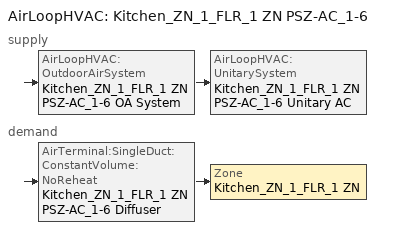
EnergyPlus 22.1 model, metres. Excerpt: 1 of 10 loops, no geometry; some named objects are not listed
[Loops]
AirLoopHVAC 'Kitchen_ZN_1_FLR_1 ZN PSZ-AC_1-6'
 supply: AirLoopHVAC:OutdoorAirSystem 'Kitchen_ZN_1_FLR_1 ZN PSZ-AC_1-6 OA System' > AirLoopHVAC:UnitarySystem 'Kitchen_ZN_1_FLR_1 ZN PSZ-AC_1-6 Unitary AC'
 demand: AirTerminal:SingleDuct:ConstantVolume:NoReheat 'Kitchen_ZN_1_FLR_1 ZN PSZ-AC_1-6 Diffuser' > Zone 'Kitchen_ZN_1_FLR_1 ZN'
[ZoneControl:Thermostat]
Kitchen_ZN_1_FLR_1 ZN Thermostat: Zone or ZoneList=Kitchen_ZN_1_FLR_1 ZN; Control Type Schedule=Kitchen_ZN_1_FLR_1 ZN Thermostat Schedule; Control 1=PrimarySchool Kitchen Thermostat 1; Temperature Difference Between Cutout And Setpoint {deltaC}=0
[ThermostatSetpoint:DualSetpoint]
PrimarySchool Kitchen Thermostat 1: Heating Setpoint Temperature Schedule=SchoolPrimary HTGSETP_SCH_NO_OPTIMUM; Cooling Setpoint Temperature Schedule=SchoolPrimary CLGSETP_SCH_NO_OPTIMUM
[Fan:ZoneExhaust]
Kitchen_ZN_1_FLR_1 ZN Exhaust Fan: Availability Schedule=SchoolPrimary Kitchen_Exhaust_SCH; Fan Total Efficiency=0.385; Pressure Rise {Pa}=124.544; Maximum Flow Rate {m3/s}=2.12376; Flow Fraction Schedule=SchoolSecondary Kitchen_Exhaust_SCH_DCV; System Availability Manager Coupling Mode=Decoupled; Balanced Exhaust Fraction Schedule=SchoolSecondary Kitchen Exhaust Fan Balanced Exhaust Fraction Schedule
[Zone equipment]
Kitchen_ZN_1_FLR_1 ZN: Kitchen_ZN_1_FLR_1 ZN PSZ-AC_1-6 Diffuser, Kitchen_ZN_1_FLR_1 ZN Exhaust Fan
[Sizing:Zone]
Kitchen_ZN_1_FLR_1 ZN: Zone Cooling Design Supply Air Temperature Input Method=SupplyAirTemperature; Zone Cooling Design Supply Air Temperature {C}=12.7778; Zone Cooling Design Supply Air Temperature Difference {deltaC}=11.11; Zone Heating Design Supply Air Temperature Input Method=SupplyAirTemperature; Zone Heating Design Supply Air Temperature {C}=50; Zone Heating Design Supply Air Temperature Difference {deltaC}=11.11; Zone Cooling Design Supply Air Humidity Ratio {kgWater/kgDryAir}=0.0085; Zone Heating Design Supply Air Humidity Ratio {kgWater/kgDryAir}=0.008; Design Specification Outdoor Air Object=PrimarySchool Kitchen Ventilation; Cooling Design Air Flow Method=DesignDay; Cooling Design Air Flow Rate {m3/s}=0; Cooling Minimum Air Flow per Zone Floor Area {m3/s-m2}=0.000762; Cooling Minimum Air Flow {m3/s}=0; Cooling Minimum Air Flow Fraction=0; Heating Design Air Flow Method=DesignDay; Heating Design Air Flow Rate {m3/s}=0; Heating Maximum Air Flow per Zone Floor Area {m3/s-m2}=0.002032; Heating Maximum Air Flow {m3/s}=0.141576; Heating Maximum Air Flow Fraction=0.3; Account for Dedicated Outdoor Air System=No
[Controller:MechanicalVentilation]
Controller Mechanical Ventilation 1: Availability Schedule=SchoolPrimary MinOA_MotorizedDamper_Sched; Demand Controlled Ventilation=No; System Outdoor Air Method=ZoneSum; Zone or ZoneList Name 1=Kitchen_ZN_1_FLR_1 ZN; Design Specification Outdoor Air Object Name 1=PrimarySchool Kitchen Ventilation
[DesignSpecification:OutdoorAir]
PrimarySchool Kitchen Ventilation: Outdoor Air Method=Sum; Outdoor Air Flow per Person {m3/s-person}=0.00353961; Outdoor Air Flow per Zone Floor Area {m3/s-m2}=0.0009144; Outdoor Air Flow per Zone {m3/s}=0; Outdoor Air Flow Air Changes per Hour {1/hr}=0
[AirTerminal:SingleDuct:ConstantVolume:NoReheat]
Kitchen_ZN_1_FLR_1 ZN PSZ-AC_1-6 Diffuser: Availability Schedule=Always On Discrete; Maximum Air Flow Rate {m3/s}=AutoSize
[AirLoopHVAC]
Kitchen_ZN_1_FLR_1 ZN PSZ-AC_1-6: Design Supply Air Flow Rate {m3/s}=AutoSize; Design Return Air Flow Fraction of Supply Air Flow=1
[Sizing:System]
Kitchen_ZN_1_FLR_1 ZN PSZ-AC_1-6: Type of Load to Size On=Sensible; Design Outdoor Air Flow Rate {m3/s}=Autosize; Central Heating Maximum System Air Flow Ratio=1; Preheat Design Temperature {C}=7.22222; Preheat Design Humidity Ratio {kgWater/kgDryAir}=0.008; Precool Design Temperature {C}=12.7778; Precool Design Humidity Ratio {kgWater/kgDryAir}=0.008; Central Cooling Design Supply Air Temperature {C}=12.7778; Central Heating Design Supply Air Temperature {C}=50; Type of Zone Sum to Use=Coincident; 100% Outdoor Air in Cooling=No; 100% Outdoor Air in Heating=No; Central Cooling Design Supply Air Humidity Ratio {kgWater/kgDryAir}=0.0085; Central Heating Design Supply Air Humidity Ratio {kgWater/kgDryAir}=0.008; Cooling Supply Air Flow Rate Method=DesignDay; Cooling Supply Air Flow Rate {m3/s}=0; Cooling Supply Air Flow Rate Per Floor Area {m3/s-m2}=0.00996765; Cooling Fraction of Autosized Cooling Supply Air Flow Rate=1; Cooling Supply Air Flow Rate Per Unit Cooling Capacity {m3/s-W}=3.94755e-05; Heating Supply Air Flow Rate Method=DesignDay; Heating Supply Air Flow Rate {m3/s}=0; Heating Supply Air Flow Rate Per Floor Area {m3/s-m2}=0.00996765; Heating Fraction of Autosized Heating Supply Air Flow Rate=1; Heating Fraction of Autosized Cooling Supply Air Flow Rate=1; Heating Supply Air Flow Rate Per Unit Heating Capacity {m3/s-W}=3.15882e-05; System Outdoor Air Method=ZoneSum; Zone Maximum Outdoor Air Fraction=1; Cooling Design Capacity Method=CoolingDesignCapacity; Cooling Design Capacity {W}=Autosize; Cooling Design Capacity Per Floor Area {W/m2}=234.7; Fraction of Autosized Cooling Design Capacity=1; Heating Design Capacity Method=HeatingDesignCapacity; Heating Design Capacity {W}=Autosize; Heating Design Capacity Per Floor Area {W/m2}=157; Fraction of Autosized Heating Design Capacity=1; Central Cooling Capacity Control Method=OnOff; Occupant Diversity=Autosize
[Controller:OutdoorAir]
Kitchen_ZN_1_FLR_1 ZN PSZ-AC_1-6 OA System Controller: Minimum Outdoor Air Flow Rate {m3/s}=Autosize; Maximum Outdoor Air Flow Rate {m3/s}=Autosize; Economizer Control Type=DifferentialEnthalpy; Economizer Control Action Type=ModulateFlow; Lockout Type=LockoutWithHeating; Minimum Limit Type=FixedMinimum; Minimum Outdoor Air Schedule=SchoolPrimary MinOA_MotorizedDamper_Sched; Mechanical Ventilation Controller=Controller Mechanical Ventilation 1; High Humidity Control=No; Control High Indoor Humidity Based on Outdoor Humidity Ratio=Yes; Heat Recovery Bypass Control Type=BypassWhenWithinEconomizerLimits
[SetpointManager:MixedAir]
Kitchen_ZN_1_FLR_1 ZN PSZ-AC_1-6 Mixed Air Node OS Default SPM: Control Variable=Temperature; Setpoint Node or NodeList=Kitchen_ZN_1_FLR_1 ZN PSZ-AC_1-6 Mixed Air Node
[AirLoopHVAC:UnitarySystem]
Kitchen_ZN_1_FLR_1 ZN PSZ-AC_1-6 Unitary AC: Control Type=Load; Controlling Zone or Thermostat Location=Kitchen_ZN_1_FLR_1 ZN; Dehumidification Control Type=None; Availability Schedule=SchoolPrimary HVACOperationSchd; Supply Fan=Kitchen_ZN_1_FLR_1 ZN PSZ-AC_1-6 Fan; Fan Placement=DrawThrough; Supply Air Fan Operating Mode Schedule=SchoolPrimary HVACOperationSchd; Heating Coil=Kitchen_ZN_1_FLR_1 ZN PSZ-AC_1-6 Gas Htg Coil 187kBtu/hr 0.8 Thermal Eff; DX Heating Coil Sizing Ratio=1; Cooling Coil=Kitchen_ZN_1_FLR_1 ZN PSZ-AC_1-6 2spd DX AC Clg Coil 89kBtu/hr 11.0EER; Use DOAS DX Cooling Coil=No; Minimum Supply Air Temperature {C}=2; Latent Load Control=SensibleOnlyLoadControl; Supplemental Heating Coil=Kitchen_ZN_1_FLR_1 ZN PSZ-AC_1-6 No Heat; Cooling Supply Air Flow Rate {m3/s}=Autosize; Heating Supply Air Flow Rate {m3/s}=Autosize; No Load Supply Air Flow Rate {m3/s}=Autosize; Maximum Supply Air Temperature {C}=80; Maximum Outdoor Dry-Bulb Temperature for Supplemental Heater Operation {C}=21; Maximum Cycling Rate {cycles/hr}=2.5; Heat Pump Time Constant {s}=60; Fraction of On-Cycle Power Use=0.01; Heat Pump Fan Delay Time {s}=60; Ancillary On-Cycle Electric Power {W}=0; Ancillary Off-Cycle Electric Power {W}=0
[Fan:OnOff]
Kitchen_ZN_1_FLR_1 ZN PSZ-AC_1-6 Fan: Availability Schedule=Always On Discrete; Fan Total Efficiency=0.56225; Pressure Rise {Pa}=622.722; Maximum Flow Rate {m3/s}=Autosize; Motor Efficiency=0.865; Motor In Airstream Fraction=1; Fan Power Ratio Function of Speed Ratio Curve=Fan On Off Power Curve; Fan Efficiency Ratio Function of Speed Ratio Curve=Fan On Off Efficiency Curve
[Coil:Heating:Fuel]
Kitchen_ZN_1_FLR_1 ZN PSZ-AC_1-6 Gas Htg Coil 187kBtu/hr 0.8 Thermal Eff: Availability Schedule=Always On Discrete; Fuel Type=NaturalGas; Burner Efficiency=0.8; Nominal Capacity {W}=AutoSize; Parasitic Electric Load {W}=0; Parasitic Fuel Load {W}=0
[Coil:Cooling:DX:TwoSpeed]
Kitchen_ZN_1_FLR_1 ZN PSZ-AC_1-6 2spd DX AC Clg Coil 89kBtu/hr 11.0EER: Availability Schedule=Always On Discrete; High Speed Gross Rated Total Cooling Capacity {W}=Autosize; High Speed Rated Sensible Heat Ratio=Autosize; High Speed Gross Rated Cooling COP {W/W}=3.79883; High Speed Rated Air Flow Rate {m3/s}=Autosize; Unit Internal Static Air Pressure {Pa}=773.3; Total Cooling Capacity Function of Temperature Curve=PSZ-AC_Unitary_PackagecoolCapFT; Total Cooling Capacity Function of Flow Fraction Curve=PSZ-AC_Unitary_PackagecoolFFF; Energy Input Ratio Function of Temperature Curve=PSZ-AC DX Unitary Package EIRFT; Energy Input Ratio Function of Flow Fraction Curve=PSZ-AC_Unitary_PackagecoolEIRFFF; Part Load Fraction Correlation Curve=PSZ-AC_Unitary_PackagecoolPLR; Low Speed Gross Rated Total Cooling Capacity {W}=Autosize; Low Speed Gross Rated Sensible Heat Ratio=0.69; Low Speed Gross Rated Cooling COP {W/W}=3.79883; Low Speed Rated Air Flow Rate {m3/s}=Autosize; Low Speed Total Cooling Capacity Function of Temperature Curve=PSZ-AC_Unitary_PackagecoolCapFT; Low Speed Energy Input Ratio Function of Temperature Curve=PSZ-AC DX Unitary Package EIRFT; Condenser Type=AirCooled; Minimum Outdoor Dry-Bulb Temperature for Compressor Operation {C}=-25; High Speed Evaporative Condenser Effectiveness=0; High Speed Evaporative Condenser Air Flow Rate {m3/s}=Autosize; High Speed Evaporative Condenser Pump Rated Power Consumption {W}=Autosize; Low Speed Evaporative Condenser Effectiveness=0; Low Speed Evaporative Condenser Air Flow Rate {m3/s}=Autosize; Low Speed Evaporative Condenser Pump Rated Power Consumption {W}=Autosize; Basin Heater Capacity {W/K}=10; Basin Heater Setpoint Temperature {C}=2
[Coil:Heating:Electric]
Kitchen_ZN_1_FLR_1 ZN PSZ-AC_1-6 No Heat: Availability Schedule=Always Off Discrete; Efficiency=1; Nominal Capacity {W}=0
[SetpointManager:SingleZone:Reheat]
Kitchen_ZN_1_FLR_1 ZN Setpoint Manager SZ Reheat: Control Variable=Temperature; Minimum Supply Air Temperature {C}=12.7778; Maximum Supply Air Temperature {C}=50; Control Zone=Kitchen_ZN_1_FLR_1 ZN; Setpoint Node or NodeList=Kitchen_ZN_1_FLR_1 ZN PSZ-AC_1-6 Supply Outlet Node
[Refrigeration:System]
RefrSystem - Primary School: Refrigerated Case or Walkin or CaseAndWalkInList=RefrSystem - Primary School Case and Walkin List; Refrigeration Condenser=Refrigeration Condenser Air Cooled 1; Compressor or CompressorList=RefrSystem - Primary School Compressor List; Minimum Condensing Temperature {C}=21; Refrigeration System Working Fluid Type=R404a; Suction Temperature Control Type=ConstantSuctionTemperature; Sum UA Suction Piping {W/K}=0; Suction Piping Zone=Kitchen_ZN_1_FLR_1 ZN; Number of Compressor Stages=1; Intercooler Type=None; Shell-and-Coil Intercooler Effectiveness=0.8
[Refrigeration:CaseAndWalkInList]
RefrSystem - Primary School Case and Walkin List: Case or WalkIn Name 1=Case Primary School; Case or WalkIn Name 2=Walk-In Primary School
[Refrigeration:Case]
Case Primary School: Availability Schedule=Always On Discrete; Zone=Kitchen_ZN_1_FLR_1 ZN; Rated Ambient Temperature {C}=23.8889; Rated Ambient Relative Humidity {percent}=55; Rated Total Cooling Capacity per Unit Length {W/m}=734; Rated Latent Heat Ratio=0.08; Rated Runtime Fraction=0.85; Case Length {m}=3.66; Case Operating Temperature {C}=2; Latent Case Credit Curve Type=CaseTemperatureMethod; Latent Case Credit Curve=Refrigeration Case Latent Credit Curve; Standard Case Fan Power per Unit Length {W/m}=15.7143; Operating Case Fan Power per Unit Length {W/m}=15.7143; Standard Case Lighting Power per Unit Length {W/m}=33; Installed Case Lighting Power per Unit Length {W/m}=33; Case Lighting Schedule=SchoolPrimary walkin_occ_lght_SCH; Fraction of Lighting Energy to Case=1; Case Anti-Sweat Heater Power per Unit Length {W/m}=0; Minimum Anti-Sweat Heater Power per Unit Length {W/m}=0; Anti-Sweat Heater Control Type=None; Humidity at Zero Anti-Sweat Heater Energy {percent}=0; Case Height {m}=1.5; Fraction of Anti-Sweat Heater Energy to Case=0.2; Case Defrost Power per Unit Length {W/m}=0; Case Defrost Type=None; Case Defrost Schedule=Refrigeration Defrost Schedule; Case Defrost Drip-Down Schedule=Refrigeration Defrost Schedule 1; Defrost Energy Correction Curve Type=None; Under Case HVAC Return Air Fraction=0.05; Refrigerated Case Restocking Schedule=SchoolPrimary Kitchen_ZN_1_FLR_1_Case:2_SELFCONTAINEDDISPLAYCASE_CaseStockingSched; Case Credit Fraction Schedule=Refrigeration Case Credit Schedule; Design Evaporator Temperature or Brine Inlet Temperature {C}=-5.56; Average Refrigerant Charge Inventory {kg/m}=0
[Refrigeration:WalkIn]
Walk-In Primary School: Availability Schedule=Always On Discrete; Rated Coil Cooling Capacity {W}=2686.44; Operating Temperature {C}=-23; Rated Cooling Source Temperature {C}=-28.3333; Rated Total Heating Power {W}=0; Rated Cooling Coil Fan Power {W}=249.978; Rated Circulation Fan Power {W}=0; Rated Total Lighting Power {W}=120.78; Lighting Schedule=SchoolSecondary BLDG_LIGHT_SCH; Defrost Type=Electric; Defrost Control Type=TimeSchedule; Defrost Schedule=Refrigeration Defrost Schedule 2; Defrost Drip-Down Schedule=Refrigeration Defrost Schedule 3; Defrost Power {W}=1500.6; Temperature Termination Defrost Fraction to Ice=0.7; Restocking Schedule=Kitchen_ZN_1_FLR_1_Case:1_WALKINFREEZER_WalkInStockingSched; Average Refrigerant Charge Inventory {kg}=0; Insulated Floor Surface Area {m2}=11.1484; Insulated Floor U-Value {W/m2-K}=0.207; Zone Name 1=Kitchen_ZN_1_FLR_1 ZN; Total Insulated Surface Area Facing Zone 1 {m2}=43.4; Insulated Surface U-Value Facing Zone 1 {W/m2-K}=0.235; Area of Glass Reach In Doors Facing Zone 1 {m2}=0; Height of Glass Reach In Doors Facing Zone 1 {m}=1.5; Glass Reach In Door U Value Facing Zone 1 {W/m2-K}=1.136; Area of Stocking Doors Facing Zone 1 {m2}=2; Height of Stocking Doors Facing Zone 1 {m}=2; Stocking Door U Value Facing Zone 1 {W/m2-K}=0.3785; Stocking Door Opening Schedule Name Facing Zone 1=door_wi_sched; Stocking Door Opening Protection Type Facing Zone 1=StripCurtain
[Refrigeration:Condenser:AirCooled]
Refrigeration Condenser Air Cooled 1: Rated Effective Total Heat Rejection Rate Curve=Curve Linear 1; Rated Subcooling Temperature Difference {deltaC}=0; Condenser Fan Speed Control Type=Fixed; Rated Fan Power {W}=946.525; Condenser Refrigerant Operating Charge Inventory {kg}=0; Condensate Receiver Refrigerant Inventory {kg}=0; Condensate Piping Refrigerant Inventory {kg}=0
[Refrigeration:CompressorList]
RefrSystem - Primary School Compressor List: Refrigeration Compressor Name 1=Refrigeration Compressor 1; Refrigeration Compressor Name 2=Refrigeration Compressor 2; Refrigeration Compressor Name 3=Refrigeration Compressor 3; Refrigeration Compressor Name 4=Refrigeration Compressor 4; Refrigeration Compressor Name 5=Refrigeration Compressor 5; Refrigeration Compressor Name 6=Refrigeration Compressor 6; Refrigeration Compressor Name 7=Refrigeration Compressor 7; Refrigeration Compressor Name 8=Refrigeration Compressor 8; Refrigeration Compressor Name 9=Refrigeration Compressor 9; Refrigeration Compressor Name 10=Refrigeration Compressor 10; Refrigeration Compressor Name 11=Refrigeration Compressor 11; Refrigeration Compressor Name 12=Refrigeration Compressor 12; Refrigeration Compressor Name 13=Refrigeration Compressor 13; Refrigeration Compressor Name 14=Refrigeration Compressor 14; Refrigeration Compressor Name 15=Refrigeration Compressor 15; Refrigeration Compressor Name 16=Refrigeration Compressor 16; Refrigeration Compressor Name 17=Refrigeration Compressor 17; Refrigeration Compressor Name 18=Refrigeration Compressor 18; Refrigeration Compressor Name 19=Refrigeration Compressor 19; Refrigeration Compressor Name 20=Refrigeration Compressor 20
[EnergyManagementSystem:InternalVariable]
Kitchen_ZN_1_FLR_1ZN_Area: Internal Data Index Key=Kitchen_ZN_1_FLR_1 ZN; Internal Data Type=Zone Floor Area
[EnergyManagementSystem:Sensor]
Kitchen_ZN_1_FLR_1ZN_LSr: Output:Variable or Output:Meter Index Key=Kitchen_ZN_1_FLR_1 ZN; Output:Variable or Output:Meter=Zone Lights Electricity Rate
[EnergyManagementSystem:Actuator]
Name | Actuated Component Unique | Actuated Component Type | Actuated Component Control Type
Energy_Management_System_Actuator_123 | Kitchen_ZN_1_FLR_1 ZN | Zone Temperature Control | Cooling Setpoint
Energy_Management_System_Actuator_16 | Kitchen_ZN_1_FLR_1 ZN PSZ-AC_1-6 Diffuser Outlet Air Node | System Node Setpoint | Humidity Ratio Setpoint
Energy_Management_System_Actuator_44 | Kitchen_ZN_1_FLR_1 ZN PSZ-AC_1-6 Diffuser Outlet Air Node | System Node Setpoint | Mass Flow Rate Setpoint
Energy_Management_System_Actuator_72 | Kitchen_ZN_1_FLR_1 ZN PSZ-AC_1-6 Diffuser Outlet Air Node | System Node Setpoint | Temperature Setpoint
Energy_Management_System_Actuator_98 | Kitchen_ZN_1_FLR_1 ZN | Zone Temperature Control | Heating Setpoint
[EnergyManagementSystem:Program]
Init_corner_class_2_pod_2_zn_1_flr_1_zn_vav_terminal_outlet_air_node_Air_Flow_Setpoint: SET corner_class_2_pod_2_zn_1_flr_1_zn_vav_terminal_outlet_air_node_Air_Flow_Setpoint = 0; SET corner_class_2_pod_2_zn_1_flr_1_zn_vav_terminal_outlet_air_node_Air_Flow_Setpoint_Enable = 0
Init_corner_class_2_pod_2_zn_1_flr_1_zn_vav_terminal_outlet_air_node_Humidity_Setpoint: SET corner_class_2_pod_2_zn_1_flr_1_zn_vav_terminal_outlet_air_node_Humidity_Setpoint = 80; SET corner_class_2_pod_2_zn_1_flr_1_zn_vav_terminal_outlet_air_node_Humidity_Setpoint_Enable = 0
Init_corner_class_2_pod_2_zn_1_flr_1_zn_vav_terminal_outlet_air_node_Temperature_Setpoint: SET corner_class_2_pod_2_zn_1_flr_1_zn_vav_terminal_outlet_air_node_Temperature_Setpoint = 15; SET corner_class_2_pod_2_zn_1_flr_1_zn_vav_terminal_outlet_air_node_Temperature_Setpoint_Enable = 0
Init_corner_class_2_pod_3_zn_1_flr_1_zn_Cooling_Temperature_Setpoint: SET corner_class_2_pod_3_zn_1_flr_1_zn_Cooling_Temperature_Setpoint = 15; SET corner_class_2_pod_3_zn_1_flr_1_zn_Cooling_Temperature_Setpoint_Enable = 0
Init_corner_class_2_pod_3_zn_1_flr_1_zn_Heating_Temperature_Setpoint: SET corner_class_2_pod_3_zn_1_flr_1_zn_Heating_Temperature_Setpoint = 15; SET corner_class_2_pod_3_zn_1_flr_1_zn_Heating_Temperature_Setpoint_Enable = 0
Init_corner_class_2_pod_3_zn_1_flr_1_zn_vav_terminal_outlet_air_node_Air_Flow_Setpoint: SET corner_class_2_pod_3_zn_1_flr_1_zn_vav_terminal_outlet_air_node_Air_Flow_Setpoint = 0; SET corner_class_2_pod_3_zn_1_flr_1_zn_vav_terminal_outlet_air_node_Air_Flow_Setpoint_Enable = 0
Init_corner_class_2_pod_3_zn_1_flr_1_zn_vav_terminal_outlet_air_node_Humidity_Setpoint: SET corner_class_2_pod_3_zn_1_flr_1_zn_vav_terminal_outlet_air_node_Humidity_Setpoint = 80; SET corner_class_2_pod_3_zn_1_flr_1_zn_vav_terminal_outlet_air_node_Humidity_Setpoint_Enable = 0
Init_corner_class_2_pod_3_zn_1_flr_1_zn_vav_terminal_outlet_air_node_Temperature_Setpoint: SET corner_class_2_pod_3_zn_1_flr_1_zn_vav_terminal_outlet_air_node_Temperature_Setpoint = 15; SET corner_class_2_pod_3_zn_1_flr_1_zn_vav_terminal_outlet_air_node_Temperature_Setpoint_Enable = 0
Init_corridor_pod_1_zn_1_flr_1_zn_Cooling_Temperature_Setpoint: SET corridor_pod_1_zn_1_flr_1_zn_Cooling_Temperature_Setpoint = 15; SET corridor_pod_1_zn_1_flr_1_zn_Cooling_Temperature_Setpoint_Enable = 0
Init_corridor_pod_1_zn_1_flr_1_zn_Heating_Temperature_Setpoint: SET corridor_pod_1_zn_1_flr_1_zn_Heating_Temperature_Setpoint = 15; SET corridor_pod_1_zn_1_flr_1_zn_Heating_Temperature_Setpoint_Enable = 0
Init_corridor_pod_1_zn_1_flr_1_zn_vav_terminal_outlet_air_node_Air_Flow_Setpoint: SET corridor_pod_1_zn_1_flr_1_zn_vav_terminal_outlet_air_node_Air_Flow_Setpoint = 0; SET corridor_pod_1_zn_1_flr_1_zn_vav_terminal_outlet_air_node_Air_Flow_Setpoint_Enable = 0
Init_corridor_pod_1_zn_1_flr_1_zn_vav_terminal_outlet_air_node_Humidity_Setpoint: SET corridor_pod_1_zn_1_flr_1_zn_vav_terminal_outlet_air_node_Humidity_Setpoint = 80; SET corridor_pod_1_zn_1_flr_1_zn_vav_terminal_outlet_air_node_Humidity_Setpoint_Enable = 0
Init_corridor_pod_1_zn_1_flr_1_zn_vav_terminal_outlet_air_node_Temperature_Setpoint: SET corridor_pod_1_zn_1_flr_1_zn_vav_terminal_outlet_air_node_Temperature_Setpoint = 15; SET corridor_pod_1_zn_1_flr_1_zn_vav_terminal_outlet_air_node_Temperature_Setpoint_Enable = 0
Init_corridor_pod_2_zn_1_flr_1_zn_Cooling_Temperature_Setpoint: SET corridor_pod_2_zn_1_flr_1_zn_Cooling_Temperature_Setpoint = 15; SET corridor_pod_2_zn_1_flr_1_zn_Cooling_Temperature_Setpoint_Enable = 0
Init_corridor_pod_2_zn_1_flr_1_zn_Heating_Temperature_Setpoint: SET corridor_pod_2_zn_1_flr_1_zn_Heating_Temperature_Setpoint = 15; SET corridor_pod_2_zn_1_flr_1_zn_Heating_Temperature_Setpoint_Enable = 0
[Schedule:Compact]
Kitchen_ZN_1_FLR_1 ZN Thermostat Schedule: Through: 12/31, For: AllDays, Until: 24:00, 4
[Schedule:Day:Interval]
SchoolPrimary HTGSETP_SCH_NO_OPTIMUM Default; SchoolPrimary HTGSETP_SCH_NO_OPTIMUM Summer Design Day: No, 24:00, 15.6
SchoolPrimary HTGSETP_SCH_NO_OPTIMUM Wkdy Day: No, 06:00, 15.6, 21:00, 21, 24:00, 15.6
SchoolPrimary HTGSETP_SCH_NO_OPTIMUM Winter Design Day: No, 24:00, 21
SchoolPrimary CLGSETP_SCH_NO_OPTIMUM Default; SchoolPrimary CLGSETP_SCH_NO_OPTIMUM Winter Design Day: No, 24:00, 26.7
SchoolPrimary CLGSETP_SCH_NO_OPTIMUM Wkdy Day: No, 06:00, 26.7, 21:00, 24, 24:00, 26.7
SchoolPrimary CLGSETP_SCH_NO_OPTIMUM Summer Design Day: No, 24:00, 24
SchoolPrimary MinOA_MotorizedDamper_Sched Default; SchoolPrimary Kitchen_Exhaust_SCH Wknd Day; SchoolPrimary Kitchen_Exhaust_SCH Wknd Day 1; SchoolPrimary Kitchen_Exhaust_SCH Default; SchoolSecondary Kitchen Exhaust Fan Balanced Exhaust Fraction Schedule Wknd Day; SchoolSecondary Kitchen Exhaust Fan Balanced Exhaust Fraction Schedule Wknd Day 1; SchoolSecondary Kitchen Exhaust Fan Balanced Exhaust Fraction Schedule Default; SchoolPrimary HVACOperationSchd Default; SchoolPrimary walkin_occ_lght_SCH Winter Design Day; SchoolSecondary BLDG_LIGHT_SCH Winter Design Day: No, 24:00, 0
SchoolPrimary MinOA_MotorizedDamper_Sched WntrDsn|SmrDsn|Wkdy Day; SchoolPrimary MinOA_MotorizedDamper_Sched Summer Design Day; SchoolPrimary MinOA_MotorizedDamper_Sched Winter Design Day; SchoolPrimary Kitchen_Exhaust_SCH Wkdy Day 1; SchoolPrimary Kitchen_Exhaust_SCH Wkdy Day 2; SchoolPrimary Kitchen_Exhaust_SCH Summer Design Day; SchoolPrimary Kitchen_Exhaust_SCH Winter Design Day: No, 08:00, 0, 21:00, 1, 24:00, 0
SchoolPrimary Kitchen_Exhaust_SCH Wkdy Day: No, 08:00, 0, 17:00, 1, 24:00, 0
SchoolSecondary Kitchen_Exhaust_SCH_DCV Default; SchoolSecondary Kitchen_Exhaust_SCH_DCV Summer Design Day; SchoolSecondary Kitchen_Exhaust_SCH_DCV Winter Design Day; SchoolPrimary walkin_occ_lght_SCH Summer Design Day; SchoolSecondary BLDG_LIGHT_SCH Summer Design Day: No, 24:00, 1
SchoolSecondary Kitchen Exhaust Fan Balanced Exhaust Fraction Schedule Wkdy Day: No, 08:00, 0, 17:00, 0.746296, 24:00, 0
SchoolSecondary Kitchen Exhaust Fan Balanced Exhaust Fraction Schedule Wkdy Day 1; SchoolSecondary Kitchen Exhaust Fan Balanced Exhaust Fraction Schedule Wkdy Day 2; Kitchen Exhaust Fan Balanced Exhaust Fraction Schedule Summer Design Day; Kitchen Exhaust Fan Balanced Exhaust Fraction Schedule Winter Design Day: No, 08:00, 0, 21:00, 0.746296, 24:00, 0
door_wi_sched Default: No, 06:00, 0, 22:00, 0.0625, 24:00, 0
Kitchen_ZN_1_FLR_1_Case:1_WALKINFREEZER_WalkInStockingSched Default: No, 04:00, 0, 05:00, 725, 06:00, 417, 07:00, 290, 24:00, 0
Kitchen_ZN_1_FLR_1_Case:1_WALKINFREEZER_WalkInStockingSched Summer Design Day; Kitchen_ZN_1_FLR_1_Case:1_WALKINFREEZER_WalkInStockingSched Winter Design Day; Kitchen_ZN_1_FLR_1_Case:1_WALKINFREEZER_WalkInStockingSched WntrDsn|SmrDsn|Wknd|Mon|Wed|Thu Day: No, 04:00, 0, 05:00, 125, 06:00, 117, 07:00, 90, 19:00, 0, 20:00, 125, 21:00, 117, 22:00, 90, 24:00, 0
Kitchen_ZN_1_FLR_1_Case:2_SELFCONTAINEDDISPLAYCASE_CaseStockingSched Summer Design Day; Kitchen_ZN_1_FLR_1_Case:2_SELFCONTAINEDDISPLAYCASE_CaseStockingSched Winter Design Day; SchoolPrimary Kitchen_ZN_1_FLR_1_Case:2_SELFCONTAINEDDISPLAYCASE_CaseStockingSched Default: No, 06:00, 0, 07:00, 50, 09:00, 70, 10:00, 80, 11:00, 70, 13:00, 50, 14:00, 80, 15:00, 90, 16:00, 80, 24:00, 0
Refrigeration Case Credit Schedule Default: No, 07:00, 0.2, 21:00, 0.4, 24:00, 0.2
Refrigeration Defrost Schedule Default; Refrigeration Defrost Schedule Default 1: No, 00:59, 0, 24:00, 0
Refrigeration Defrost Schedule Default 2; Refrigeration Defrost Schedule Default 3: No, 00:59, 1, 10:00, 0, 10:59, 1, 24:00, 0
SchoolPrimary HVACOperationSchd Summer Design Day; SchoolPrimary HVACOperationSchd Winter Design Day; SchoolPrimary HVACOperationSchd WntrDsn|SmrDsn|Wkdy Day: No, 07:00, 0, 21:00, 1, 24:00, 0
SchoolPrimary walkin_occ_lght_SCH Default; SchoolPrimary walkin_occ_lght_SCH Wknd Day; SchoolPrimary walkin_occ_lght_SCH Wknd Day 1; SchoolSecondary BLDG_LIGHT_SCH Default; SchoolSecondary BLDG_LIGHT_SCH Wknd Day; SchoolSecondary BLDG_LIGHT_SCH Wknd Day 1: No, 24:00, 0.1773
SchoolPrimary walkin_occ_lght_SCH Wkdy Day; SchoolPrimary walkin_occ_lght_SCH Wkdy Day 2: No, 07:00, 0.1773, 21:00, 0.468, 24:00, 0.1773
SchoolPrimary walkin_occ_lght_SCH Wkdy Day 1: No, 08:00, 0.1773, 20:00, 0.26, 24:00, 0.1773
SchoolSecondary BLDG_LIGHT_SCH Wkdy Day; SchoolSecondary BLDG_LIGHT_SCH Wkdy Day 2: No, 07:00, 0.1773, 21:00, 0.9, 24:00, 0.1773
SchoolSecondary BLDG_LIGHT_SCH Wkdy Day 1: No, 08:00, 0.1773, 20:00, 0.5, 24:00, 0.1773
[Schedule:Week:Daily]
SchoolPrimary HTGSETP_SCH_NO_OPTIMUM Week Rule - Jan1-Dec31: SchoolPrimary HTGSETP_SCH_NO_OPTIMUM Default, SchoolPrimary HTGSETP_SCH_NO_OPTIMUM Wkdy Day, SchoolPrimary HTGSETP_SCH_NO_OPTIMUM Wkdy Day, SchoolPrimary HTGSETP_SCH_NO_OPTIMUM Wkdy Day, SchoolPrimary HTGSETP_SCH_NO_OPTIMUM Wkdy Day, SchoolPrimary HTGSETP_SCH_NO_OPTIMUM Wkdy Day, SchoolPrimary HTGSETP_SCH_NO_OPTIMUM Default, SchoolPrimary HTGSETP_SCH_NO_OPTIMUM Default, SchoolPrimary HTGSETP_SCH_NO_OPTIMUM Summer Design Day, SchoolPrimary HTGSETP_SCH_NO_OPTIMUM Winter Design Day, SchoolPrimary HTGSETP_SCH_NO_OPTIMUM Default, SchoolPrimary HTGSETP_SCH_NO_OPTIMUM Default
SchoolPrimary CLGSETP_SCH_NO_OPTIMUM Week Rule - Jan1-Dec31: SchoolPrimary CLGSETP_SCH_NO_OPTIMUM Default, SchoolPrimary CLGSETP_SCH_NO_OPTIMUM Wkdy Day, SchoolPrimary CLGSETP_SCH_NO_OPTIMUM Wkdy Day, SchoolPrimary CLGSETP_SCH_NO_OPTIMUM Wkdy Day, SchoolPrimary CLGSETP_SCH_NO_OPTIMUM Wkdy Day, SchoolPrimary CLGSETP_SCH_NO_OPTIMUM Wkdy Day, SchoolPrimary CLGSETP_SCH_NO_OPTIMUM Default, SchoolPrimary CLGSETP_SCH_NO_OPTIMUM Default, SchoolPrimary CLGSETP_SCH_NO_OPTIMUM Summer Design Day, SchoolPrimary CLGSETP_SCH_NO_OPTIMUM Winter Design Day, SchoolPrimary CLGSETP_SCH_NO_OPTIMUM Default, SchoolPrimary CLGSETP_SCH_NO_OPTIMUM Default
SchoolPrimary MinOA_MotorizedDamper_Sched Week Rule - Jan1-Dec31: SchoolPrimary MinOA_MotorizedDamper_Sched Default, SchoolPrimary MinOA_MotorizedDamper_Sched WntrDsn|SmrDsn|Wkdy Day, SchoolPrimary MinOA_MotorizedDamper_Sched WntrDsn|SmrDsn|Wkdy Day, SchoolPrimary MinOA_MotorizedDamper_Sched WntrDsn|SmrDsn|Wkdy Day, SchoolPrimary MinOA_MotorizedDamper_Sched WntrDsn|SmrDsn|Wkdy Day, SchoolPrimary MinOA_MotorizedDamper_Sched WntrDsn|SmrDsn|Wkdy Day, SchoolPrimary MinOA_MotorizedDamper_Sched Default, SchoolPrimary MinOA_MotorizedDamper_Sched Default, SchoolPrimary MinOA_MotorizedDamper_Sched Summer Design Day, SchoolPrimary MinOA_MotorizedDamper_Sched Winter Design Day, SchoolPrimary MinOA_MotorizedDamper_Sched Default, SchoolPrimary MinOA_MotorizedDamper_Sched Default
SchoolPrimary Kitchen_Exhaust_SCH Week Rule - Jan1-Jun24: SchoolPrimary Kitchen_Exhaust_SCH Wknd Day, SchoolPrimary Kitchen_Exhaust_SCH Wkdy Day, SchoolPrimary Kitchen_Exhaust_SCH Wkdy Day, SchoolPrimary Kitchen_Exhaust_SCH Wkdy Day, SchoolPrimary Kitchen_Exhaust_SCH Wkdy Day, SchoolPrimary Kitchen_Exhaust_SCH Wkdy Day, SchoolPrimary Kitchen_Exhaust_SCH Wknd Day, SchoolPrimary Kitchen_Exhaust_SCH Default, SchoolPrimary Kitchen_Exhaust_SCH Summer Design Day, SchoolPrimary Kitchen_Exhaust_SCH Winter Design Day, SchoolPrimary Kitchen_Exhaust_SCH Default, SchoolPrimary Kitchen_Exhaust_SCH Default
SchoolPrimary Kitchen_Exhaust_SCH Week Rule - Jun25-Jul1: SchoolPrimary Kitchen_Exhaust_SCH Wknd Day, SchoolPrimary Kitchen_Exhaust_SCH Wkdy Day, SchoolPrimary Kitchen_Exhaust_SCH Wkdy Day, SchoolPrimary Kitchen_Exhaust_SCH Wkdy Day, SchoolPrimary Kitchen_Exhaust_SCH Wkdy Day, SchoolPrimary Kitchen_Exhaust_SCH Wkdy Day, SchoolPrimary Kitchen_Exhaust_SCH Wknd Day 1, SchoolPrimary Kitchen_Exhaust_SCH Default, SchoolPrimary Kitchen_Exhaust_SCH Summer Design Day, SchoolPrimary Kitchen_Exhaust_SCH Winter Design Day, SchoolPrimary Kitchen_Exhaust_SCH Default, SchoolPrimary Kitchen_Exhaust_SCH Default
SchoolPrimary Kitchen_Exhaust_SCH Week Rule - Jul2-Aug26: SchoolPrimary Kitchen_Exhaust_SCH Wknd Day 1, SchoolPrimary Kitchen_Exhaust_SCH Wkdy Day 1, SchoolPrimary Kitchen_Exhaust_SCH Wkdy Day 1, SchoolPrimary Kitchen_Exhaust_SCH Wkdy Day 1, SchoolPrimary Kitchen_Exhaust_SCH Wkdy Day 1, SchoolPrimary Kitchen_Exhaust_SCH Wkdy Day 1, SchoolPrimary Kitchen_Exhaust_SCH Wknd Day 1, SchoolPrimary Kitchen_Exhaust_SCH Default, SchoolPrimary Kitchen_Exhaust_SCH Summer Design Day, SchoolPrimary Kitchen_Exhaust_SCH Winter Design Day, SchoolPrimary Kitchen_Exhaust_SCH Default, SchoolPrimary Kitchen_Exhaust_SCH Default
SchoolPrimary Kitchen_Exhaust_SCH Week Rule - Aug27-Sep2: SchoolPrimary Kitchen_Exhaust_SCH Wknd Day 1, SchoolPrimary Kitchen_Exhaust_SCH Wkdy Day 1, SchoolPrimary Kitchen_Exhaust_SCH Wkdy Day 1, SchoolPrimary Kitchen_Exhaust_SCH Wkdy Day 1, SchoolPrimary Kitchen_Exhaust_SCH Wkdy Day 1, SchoolPrimary Kitchen_Exhaust_SCH Wkdy Day 2, SchoolPrimary Kitchen_Exhaust_SCH Default, SchoolPrimary Kitchen_Exhaust_SCH Default, SchoolPrimary Kitchen_Exhaust_SCH Summer Design Day, SchoolPrimary Kitchen_Exhaust_SCH Winter Design Day, SchoolPrimary Kitchen_Exhaust_SCH Default, SchoolPrimary Kitchen_Exhaust_SCH Default
SchoolPrimary Kitchen_Exhaust_SCH Week Rule - Sep3-Dec31: SchoolPrimary Kitchen_Exhaust_SCH Default, SchoolPrimary Kitchen_Exhaust_SCH Wkdy Day 2, SchoolPrimary Kitchen_Exhaust_SCH Wkdy Day 2, SchoolPrimary Kitchen_Exhaust_SCH Wkdy Day 2, SchoolPrimary Kitchen_Exhaust_SCH Wkdy Day 2, SchoolPrimary Kitchen_Exhaust_SCH Wkdy Day 2, SchoolPrimary Kitchen_Exhaust_SCH Default, SchoolPrimary Kitchen_Exhaust_SCH Default, SchoolPrimary Kitchen_Exhaust_SCH Summer Design Day, SchoolPrimary Kitchen_Exhaust_SCH Winter Design Day, SchoolPrimary Kitchen_Exhaust_SCH Default, SchoolPrimary Kitchen_Exhaust_SCH Default
SchoolSecondary Kitchen_Exhaust_SCH_DCV Week Rule - Jan1-Dec31: SchoolSecondary Kitchen_Exhaust_SCH_DCV Default, SchoolSecondary Kitchen_Exhaust_SCH_DCV Default, SchoolSecondary Kitchen_Exhaust_SCH_DCV Default, SchoolSecondary Kitchen_Exhaust_SCH_DCV Default, SchoolSecondary Kitchen_Exhaust_SCH_DCV Default, SchoolSecondary Kitchen_Exhaust_SCH_DCV Default, SchoolSecondary Kitchen_Exhaust_SCH_DCV Default, SchoolSecondary Kitchen_Exhaust_SCH_DCV Default, SchoolSecondary Kitchen_Exhaust_SCH_DCV Summer Design Day, SchoolSecondary Kitchen_Exhaust_SCH_DCV Winter Design Day, SchoolSecondary Kitchen_Exhaust_SCH_DCV Default, SchoolSecondary Kitchen_Exhaust_SCH_DCV Default
SchoolSecondary Kitchen Exhaust Fan Balanced Exhaust Fraction Schedule Week Rule - Jan1-Jun24: SchoolSecondary Kitchen Exhaust Fan Balanced Exhaust Fraction Schedule Wknd Day, SchoolSecondary Kitchen Exhaust Fan Balanced Exhaust Fraction Schedule Wkdy Day, SchoolSecondary Kitchen Exhaust Fan Balanced Exhaust Fraction Schedule Wkdy Day, SchoolSecondary Kitchen Exhaust Fan Balanced Exhaust Fraction Schedule Wkdy Day, SchoolSecondary Kitchen Exhaust Fan Balanced Exhaust Fraction Schedule Wkdy Day, SchoolSecondary Kitchen Exhaust Fan Balanced Exhaust Fraction Schedule Wkdy Day, SchoolSecondary Kitchen Exhaust Fan Balanced Exhaust Fraction Schedule Wknd Day, SchoolSecondary Kitchen Exhaust Fan Balanced Exhaust Fraction Schedule Default, Kitchen Exhaust Fan Balanced Exhaust Fraction Schedule Summer Design Day, Kitchen Exhaust Fan Balanced Exhaust Fraction Schedule Winter Design Day, SchoolSecondary Kitchen Exhaust Fan Balanced Exhaust Fraction Schedule Default, SchoolSecondary Kitchen Exhaust Fan Balanced Exhaust Fraction Schedule Default
SchoolSecondary Kitchen Exhaust Fan Balanced Exhaust Fraction Schedule Week Rule - Jun25-Jul1: SchoolSecondary Kitchen Exhaust Fan Balanced Exhaust Fraction Schedule Wknd Day, SchoolSecondary Kitchen Exhaust Fan Balanced Exhaust Fraction Schedule Wkdy Day, SchoolSecondary Kitchen Exhaust Fan Balanced Exhaust Fraction Schedule Wkdy Day, SchoolSecondary Kitchen Exhaust Fan Balanced Exhaust Fraction Schedule Wkdy Day, SchoolSecondary Kitchen Exhaust Fan Balanced Exhaust Fraction Schedule Wkdy Day, SchoolSecondary Kitchen Exhaust Fan Balanced Exhaust Fraction Schedule Wkdy Day, SchoolSecondary Kitchen Exhaust Fan Balanced Exhaust Fraction Schedule Wknd Day 1, SchoolSecondary Kitchen Exhaust Fan Balanced Exhaust Fraction Schedule Default, Kitchen Exhaust Fan Balanced Exhaust Fraction Schedule Summer Design Day, Kitchen Exhaust Fan Balanced Exhaust Fraction Schedule Winter Design Day, SchoolSecondary Kitchen Exhaust Fan Balanced Exhaust Fraction Schedule Default, SchoolSecondary Kitchen Exhaust Fan Balanced Exhaust Fraction Schedule Default
SchoolSecondary Kitchen Exhaust Fan Balanced Exhaust Fraction Schedule Week Rule - Jul2-Aug26: SchoolSecondary Kitchen Exhaust Fan Balanced Exhaust Fraction Schedule Wknd Day 1, SchoolSecondary Kitchen Exhaust Fan Balanced Exhaust Fraction Schedule Wkdy Day 1, SchoolSecondary Kitchen Exhaust Fan Balanced Exhaust Fraction Schedule Wkdy Day 1, SchoolSecondary Kitchen Exhaust Fan Balanced Exhaust Fraction Schedule Wkdy Day 1, SchoolSecondary Kitchen Exhaust Fan Balanced Exhaust Fraction Schedule Wkdy Day 1, SchoolSecondary Kitchen Exhaust Fan Balanced Exhaust Fraction Schedule Wkdy Day 1, SchoolSecondary Kitchen Exhaust Fan Balanced Exhaust Fraction Schedule Wknd Day 1, SchoolSecondary Kitchen Exhaust Fan Balanced Exhaust Fraction Schedule Default, Kitchen Exhaust Fan Balanced Exhaust Fraction Schedule Summer Design Day, Kitchen Exhaust Fan Balanced Exhaust Fraction Schedule Winter Design Day, SchoolSecondary Kitchen Exhaust Fan Balanced Exhaust Fraction Schedule Default, SchoolSecondary Kitchen Exhaust Fan Balanced Exhaust Fraction Schedule Default
SchoolSecondary Kitchen Exhaust Fan Balanced Exhaust Fraction Schedule Week Rule - Aug27-Sep2: SchoolSecondary Kitchen Exhaust Fan Balanced Exhaust Fraction Schedule Wknd Day 1, SchoolSecondary Kitchen Exhaust Fan Balanced Exhaust Fraction Schedule Wkdy Day 1, SchoolSecondary Kitchen Exhaust Fan Balanced Exhaust Fraction Schedule Wkdy Day 1, SchoolSecondary Kitchen Exhaust Fan Balanced Exhaust Fraction Schedule Wkdy Day 1, SchoolSecondary Kitchen Exhaust Fan Balanced Exhaust Fraction Schedule Wkdy Day 1, SchoolSecondary Kitchen Exhaust Fan Balanced Exhaust Fraction Schedule Wkdy Day 2, SchoolSecondary Kitchen Exhaust Fan Balanced Exhaust Fraction Schedule Default, SchoolSecondary Kitchen Exhaust Fan Balanced Exhaust Fraction Schedule Default, Kitchen Exhaust Fan Balanced Exhaust Fraction Schedule Summer Design Day, Kitchen Exhaust Fan Balanced Exhaust Fraction Schedule Winter Design Day, SchoolSecondary Kitchen Exhaust Fan Balanced Exhaust Fraction Schedule Default, SchoolSecondary Kitchen Exhaust Fan Balanced Exhaust Fraction Schedule Default
SchoolSecondary Kitchen Exhaust Fan Balanced Exhaust Fraction Schedule Week Rule - Sep3-Dec31: SchoolSecondary Kitchen Exhaust Fan Balanced Exhaust Fraction Schedule Default, SchoolSecondary Kitchen Exhaust Fan Balanced Exhaust Fraction Schedule Wkdy Day 2, SchoolSecondary Kitchen Exhaust Fan Balanced Exhaust Fraction Schedule Wkdy Day 2, SchoolSecondary Kitchen Exhaust Fan Balanced Exhaust Fraction Schedule Wkdy Day 2, SchoolSecondary Kitchen Exhaust Fan Balanced Exhaust Fraction Schedule Wkdy Day 2, SchoolSecondary Kitchen Exhaust Fan Balanced Exhaust Fraction Schedule Wkdy Day 2, SchoolSecondary Kitchen Exhaust Fan Balanced Exhaust Fraction Schedule Default, SchoolSecondary Kitchen Exhaust Fan Balanced Exhaust Fraction Schedule Default, Kitchen Exhaust Fan Balanced Exhaust Fraction Schedule Summer Design Day, Kitchen Exhaust Fan Balanced Exhaust Fraction Schedule Winter Design Day, SchoolSecondary Kitchen Exhaust Fan Balanced Exhaust Fraction Schedule Default, SchoolSecondary Kitchen Exhaust Fan Balanced Exhaust Fraction Schedule Default
door_wi_sched Week Rule - Jan1-Dec31: door_wi_sched Default, door_wi_sched Default, door_wi_sched Default, door_wi_sched Default, door_wi_sched Default, door_wi_sched Default, door_wi_sched Default, door_wi_sched Default, door_wi_sched Default, door_wi_sched Default, door_wi_sched Default, door_wi_sched Default
Kitchen_ZN_1_FLR_1_Case:1_WALKINFREEZER_WalkInStockingSched Week Rule - Jan1-Dec31: Kitchen_ZN_1_FLR_1_Case:1_WALKINFREEZER_WalkInStockingSched WntrDsn|SmrDsn|Wknd|Mon|Wed|Thu Day, Kitchen_ZN_1_FLR_1_Case:1_WALKINFREEZER_WalkInStockingSched WntrDsn|SmrDsn|Wknd|Mon|Wed|Thu Day, Kitchen_ZN_1_FLR_1_Case:1_WALKINFREEZER_WalkInStockingSched Default, Kitchen_ZN_1_FLR_1_Case:1_WALKINFREEZER_WalkInStockingSched WntrDsn|SmrDsn|Wknd|Mon|Wed|Thu Day, Kitchen_ZN_1_FLR_1_Case:1_WALKINFREEZER_WalkInStockingSched WntrDsn|SmrDsn|Wknd|Mon|Wed|Thu Day, Kitchen_ZN_1_FLR_1_Case:1_WALKINFREEZER_WalkInStockingSched Default, Kitchen_ZN_1_FLR_1_Case:1_WALKINFREEZER_WalkInStockingSched WntrDsn|SmrDsn|Wknd|Mon|Wed|Thu Day, Kitchen_ZN_1_FLR_1_Case:1_WALKINFREEZER_WalkInStockingSched Default, Kitchen_ZN_1_FLR_1_Case:1_WALKINFREEZER_WalkInStockingSched Summer Design Day, Kitchen_ZN_1_FLR_1_Case:1_WALKINFREEZER_WalkInStockingSched Winter Design Day, Kitchen_ZN_1_FLR_1_Case:1_WALKINFREEZER_WalkInStockingSched Default, Kitchen_ZN_1_FLR_1_Case:1_WALKINFREEZER_WalkInStockingSched Default
Refrigeration Case Credit Schedule Week Rule - Jan1-Dec31: Refrigeration Case Credit Schedule Default, Refrigeration Case Credit Schedule Default, Refrigeration Case Credit Schedule Default, Refrigeration Case Credit Schedule Default, Refrigeration Case Credit Schedule Default, Refrigeration Case Credit Schedule Default, Refrigeration Case Credit Schedule Default, Refrigeration Case Credit Schedule Default, Refrigeration Case Credit Schedule Default, Refrigeration Case Credit Schedule Default, Refrigeration Case Credit Schedule Default, Refrigeration Case Credit Schedule Default
Refrigeration Defrost Schedule Week Rule - Jan1-Dec31: Refrigeration Defrost Schedule Default, Refrigeration Defrost Schedule Default, Refrigeration Defrost Schedule Default, Refrigeration Defrost Schedule Default, Refrigeration Defrost Schedule Default, Refrigeration Defrost Schedule Default, Refrigeration Defrost Schedule Default, Refrigeration Defrost Schedule Default, Refrigeration Defrost Schedule Default, Refrigeration Defrost Schedule Default, Refrigeration Defrost Schedule Default, Refrigeration Defrost Schedule Default
Refrigeration Defrost Schedule 1 Week Rule - Jan1-Dec31: Refrigeration Defrost Schedule Default 1, Refrigeration Defrost Schedule Default 1, Refrigeration Defrost Schedule Default 1, Refrigeration Defrost Schedule Default 1, Refrigeration Defrost Schedule Default 1, Refrigeration Defrost Schedule Default 1, Refrigeration Defrost Schedule Default 1, Refrigeration Defrost Schedule Default 1, Refrigeration Defrost Schedule Default 1, Refrigeration Defrost Schedule Default 1, Refrigeration Defrost Schedule Default 1, Refrigeration Defrost Schedule Default 1
Refrigeration Defrost Schedule 2 Week Rule - Jan1-Dec31: Refrigeration Defrost Schedule Default 2, Refrigeration Defrost Schedule Default 2, Refrigeration Defrost Schedule Default 2, Refrigeration Defrost Schedule Default 2, Refrigeration Defrost Schedule Default 2, Refrigeration Defrost Schedule Default 2, Refrigeration Defrost Schedule Default 2, Refrigeration Defrost Schedule Default 2, Refrigeration Defrost Schedule Default 2, Refrigeration Defrost Schedule Default 2, Refrigeration Defrost Schedule Default 2, Refrigeration Defrost Schedule Default 2
Refrigeration Defrost Schedule 3 Week Rule - Jan1-Dec31: Refrigeration Defrost Schedule Default 3, Refrigeration Defrost Schedule Default 3, Refrigeration Defrost Schedule Default 3, Refrigeration Defrost Schedule Default 3, Refrigeration Defrost Schedule Default 3, Refrigeration Defrost Schedule Default 3, Refrigeration Defrost Schedule Default 3, Refrigeration Defrost Schedule Default 3, Refrigeration Defrost Schedule Default 3, Refrigeration Defrost Schedule Default 3, Refrigeration Defrost Schedule Default 3, Refrigeration Defrost Schedule Default 3
SchoolPrimary HVACOperationSchd Week Rule - Jan1-Dec31: SchoolPrimary HVACOperationSchd Default, SchoolPrimary HVACOperationSchd WntrDsn|SmrDsn|Wkdy Day, SchoolPrimary HVACOperationSchd WntrDsn|SmrDsn|Wkdy Day, SchoolPrimary HVACOperationSchd WntrDsn|SmrDsn|Wkdy Day, SchoolPrimary HVACOperationSchd WntrDsn|SmrDsn|Wkdy Day, SchoolPrimary HVACOperationSchd WntrDsn|SmrDsn|Wkdy Day, SchoolPrimary HVACOperationSchd Default, SchoolPrimary HVACOperationSchd Default, SchoolPrimary HVACOperationSchd Summer Design Day, SchoolPrimary HVACOperationSchd Winter Design Day, SchoolPrimary HVACOperationSchd Default, SchoolPrimary HVACOperationSchd Default
SchoolPrimary Kitchen_ZN_1_FLR_1_Case:2_SELFCONTAINEDDISPLAYCASE_CaseStockingSched Week Rule - Jan1-Dec31: SchoolPrimary Kitchen_ZN_1_FLR_1_Case:2_SELFCONTAINEDDISPLAYCASE_CaseStockingSched Default, SchoolPrimary Kitchen_ZN_1_FLR_1_Case:2_SELFCONTAINEDDISPLAYCASE_CaseStockingSched Default, SchoolPrimary Kitchen_ZN_1_FLR_1_Case:2_SELFCONTAINEDDISPLAYCASE_CaseStockingSched Default, SchoolPrimary Kitchen_ZN_1_FLR_1_Case:2_SELFCONTAINEDDISPLAYCASE_CaseStockingSched Default, SchoolPrimary Kitchen_ZN_1_FLR_1_Case:2_SELFCONTAINEDDISPLAYCASE_CaseStockingSched Default, SchoolPrimary Kitchen_ZN_1_FLR_1_Case:2_SELFCONTAINEDDISPLAYCASE_CaseStockingSched Default, SchoolPrimary Kitchen_ZN_1_FLR_1_Case:2_SELFCONTAINEDDISPLAYCASE_CaseStockingSched Default, SchoolPrimary Kitchen_ZN_1_FLR_1_Case:2_SELFCONTAINEDDISPLAYCASE_CaseStockingSched Default, Kitchen_ZN_1_FLR_1_Case:2_SELFCONTAINEDDISPLAYCASE_CaseStockingSched Summer Design Day, Kitchen_ZN_1_FLR_1_Case:2_SELFCONTAINEDDISPLAYCASE_CaseStockingSched Winter Design Day, SchoolPrimary Kitchen_ZN_1_FLR_1_Case:2_SELFCONTAINEDDISPLAYCASE_CaseStockingSched Default, SchoolPrimary Kitchen_ZN_1_FLR_1_Case:2_SELFCONTAINEDDISPLAYCASE_CaseStockingSched Default
SchoolPrimary walkin_occ_lght_SCH Week Rule - Jan1-Jun24: SchoolPrimary walkin_occ_lght_SCH Wknd Day, SchoolPrimary walkin_occ_lght_SCH Wkdy Day, SchoolPrimary walkin_occ_lght_SCH Wkdy Day, SchoolPrimary walkin_occ_lght_SCH Wkdy Day, SchoolPrimary walkin_occ_lght_SCH Wkdy Day, SchoolPrimary walkin_occ_lght_SCH Wkdy Day, SchoolPrimary walkin_occ_lght_SCH Wknd Day, SchoolPrimary walkin_occ_lght_SCH Default, SchoolPrimary walkin_occ_lght_SCH Summer Design Day, SchoolPrimary walkin_occ_lght_SCH Winter Design Day, SchoolPrimary walkin_occ_lght_SCH Default, SchoolPrimary walkin_occ_lght_SCH Default
SchoolPrimary walkin_occ_lght_SCH Week Rule - Jun25-Jul1: SchoolPrimary walkin_occ_lght_SCH Wknd Day, SchoolPrimary walkin_occ_lght_SCH Wkdy Day, SchoolPrimary walkin_occ_lght_SCH Wkdy Day, SchoolPrimary walkin_occ_lght_SCH Wkdy Day, SchoolPrimary walkin_occ_lght_SCH Wkdy Day, SchoolPrimary walkin_occ_lght_SCH Wkdy Day, SchoolPrimary walkin_occ_lght_SCH Wknd Day 1, SchoolPrimary walkin_occ_lght_SCH Default, SchoolPrimary walkin_occ_lght_SCH Summer Design Day, SchoolPrimary walkin_occ_lght_SCH Winter Design Day, SchoolPrimary walkin_occ_lght_SCH Default, SchoolPrimary walkin_occ_lght_SCH Default
SchoolPrimary walkin_occ_lght_SCH Week Rule - Jul2-Aug26: SchoolPrimary walkin_occ_lght_SCH Wknd Day 1, SchoolPrimary walkin_occ_lght_SCH Wkdy Day 1, SchoolPrimary walkin_occ_lght_SCH Wkdy Day 1, SchoolPrimary walkin_occ_lght_SCH Wkdy Day 1, SchoolPrimary walkin_occ_lght_SCH Wkdy Day 1, SchoolPrimary walkin_occ_lght_SCH Wkdy Day 1, SchoolPrimary walkin_occ_lght_SCH Wknd Day 1, SchoolPrimary walkin_occ_lght_SCH Default, SchoolPrimary walkin_occ_lght_SCH Summer Design Day, SchoolPrimary walkin_occ_lght_SCH Winter Design Day, SchoolPrimary walkin_occ_lght_SCH Default, SchoolPrimary walkin_occ_lght_SCH Default
SchoolPrimary walkin_occ_lght_SCH Week Rule - Aug27-Sep2: SchoolPrimary walkin_occ_lght_SCH Wknd Day 1, SchoolPrimary walkin_occ_lght_SCH Wkdy Day 1, SchoolPrimary walkin_occ_lght_SCH Wkdy Day 1, SchoolPrimary walkin_occ_lght_SCH Wkdy Day 1, SchoolPrimary walkin_occ_lght_SCH Wkdy Day 1, SchoolPrimary walkin_occ_lght_SCH Wkdy Day 2, SchoolPrimary walkin_occ_lght_SCH Default, SchoolPrimary walkin_occ_lght_SCH Default, SchoolPrimary walkin_occ_lght_SCH Summer Design Day, SchoolPrimary walkin_occ_lght_SCH Winter Design Day, SchoolPrimary walkin_occ_lght_SCH Default, SchoolPrimary walkin_occ_lght_SCH Default
SchoolPrimary walkin_occ_lght_SCH Week Rule - Sep3-Dec31: SchoolPrimary walkin_occ_lght_SCH Default, SchoolPrimary walkin_occ_lght_SCH Wkdy Day 2, SchoolPrimary walkin_occ_lght_SCH Wkdy Day 2, SchoolPrimary walkin_occ_lght_SCH Wkdy Day 2, SchoolPrimary walkin_occ_lght_SCH Wkdy Day 2, SchoolPrimary walkin_occ_lght_SCH Wkdy Day 2, SchoolPrimary walkin_occ_lght_SCH Default, SchoolPrimary walkin_occ_lght_SCH Default, SchoolPrimary walkin_occ_lght_SCH Summer Design Day, SchoolPrimary walkin_occ_lght_SCH Winter Design Day, SchoolPrimary walkin_occ_lght_SCH Default, SchoolPrimary walkin_occ_lght_SCH Default
SchoolSecondary BLDG_LIGHT_SCH Week Rule - Jan1-Jun24: SchoolSecondary BLDG_LIGHT_SCH Wknd Day, SchoolSecondary BLDG_LIGHT_SCH Wkdy Day, SchoolSecondary BLDG_LIGHT_SCH Wkdy Day, SchoolSecondary BLDG_LIGHT_SCH Wkdy Day, SchoolSecondary BLDG_LIGHT_SCH Wkdy Day, SchoolSecondary BLDG_LIGHT_SCH Wkdy Day, SchoolSecondary BLDG_LIGHT_SCH Wknd Day, SchoolSecondary BLDG_LIGHT_SCH Default, SchoolSecondary BLDG_LIGHT_SCH Summer Design Day, SchoolSecondary BLDG_LIGHT_SCH Winter Design Day, SchoolSecondary BLDG_LIGHT_SCH Default, SchoolSecondary BLDG_LIGHT_SCH Default
SchoolSecondary BLDG_LIGHT_SCH Week Rule - Jun25-Jul1: SchoolSecondary BLDG_LIGHT_SCH Wknd Day, SchoolSecondary BLDG_LIGHT_SCH Wkdy Day, SchoolSecondary BLDG_LIGHT_SCH Wkdy Day, SchoolSecondary BLDG_LIGHT_SCH Wkdy Day, SchoolSecondary BLDG_LIGHT_SCH Wkdy Day, SchoolSecondary BLDG_LIGHT_SCH Wkdy Day, SchoolSecondary BLDG_LIGHT_SCH Wknd Day 1, SchoolSecondary BLDG_LIGHT_SCH Default, SchoolSecondary BLDG_LIGHT_SCH Summer Design Day, SchoolSecondary BLDG_LIGHT_SCH Winter Design Day, SchoolSecondary BLDG_LIGHT_SCH Default, SchoolSecondary BLDG_LIGHT_SCH Default
SchoolSecondary BLDG_LIGHT_SCH Week Rule - Jul2-Aug26: SchoolSecondary BLDG_LIGHT_SCH Wknd Day 1, SchoolSecondary BLDG_LIGHT_SCH Wkdy Day 1, SchoolSecondary BLDG_LIGHT_SCH Wkdy Day 1, SchoolSecondary BLDG_LIGHT_SCH Wkdy Day 1, SchoolSecondary BLDG_LIGHT_SCH Wkdy Day 1, SchoolSecondary BLDG_LIGHT_SCH Wkdy Day 1, SchoolSecondary BLDG_LIGHT_SCH Wknd Day 1, SchoolSecondary BLDG_LIGHT_SCH Default, SchoolSecondary BLDG_LIGHT_SCH Summer Design Day, SchoolSecondary BLDG_LIGHT_SCH Winter Design Day, SchoolSecondary BLDG_LIGHT_SCH Default, SchoolSecondary BLDG_LIGHT_SCH Default
SchoolSecondary BLDG_LIGHT_SCH Week Rule - Aug27-Sep2: SchoolSecondary BLDG_LIGHT_SCH Wknd Day 1, SchoolSecondary BLDG_LIGHT_SCH Wkdy Day 1, SchoolSecondary BLDG_LIGHT_SCH Wkdy Day 1, SchoolSecondary BLDG_LIGHT_SCH Wkdy Day 1, SchoolSecondary BLDG_LIGHT_SCH Wkdy Day 1, SchoolSecondary BLDG_LIGHT_SCH Wkdy Day 2, SchoolSecondary BLDG_LIGHT_SCH Default, SchoolSecondary BLDG_LIGHT_SCH Default, SchoolSecondary BLDG_LIGHT_SCH Summer Design Day, SchoolSecondary BLDG_LIGHT_SCH Winter Design Day, SchoolSecondary BLDG_LIGHT_SCH Default, SchoolSecondary BLDG_LIGHT_SCH Default
SchoolSecondary BLDG_LIGHT_SCH Week Rule - Sep3-Dec31: SchoolSecondary BLDG_LIGHT_SCH Default, SchoolSecondary BLDG_LIGHT_SCH Wkdy Day 2, SchoolSecondary BLDG_LIGHT_SCH Wkdy Day 2, SchoolSecondary BLDG_LIGHT_SCH Wkdy Day 2, SchoolSecondary BLDG_LIGHT_SCH Wkdy Day 2, SchoolSecondary BLDG_LIGHT_SCH Wkdy Day 2, SchoolSecondary BLDG_LIGHT_SCH Default, SchoolSecondary BLDG_LIGHT_SCH Default, SchoolSecondary BLDG_LIGHT_SCH Summer Design Day, SchoolSecondary BLDG_LIGHT_SCH Winter Design Day, SchoolSecondary BLDG_LIGHT_SCH Default, SchoolSecondary BLDG_LIGHT_SCH Default
[Schedule:Year]
SchoolPrimary HTGSETP_SCH_NO_OPTIMUM: SchoolPrimary HTGSETP_SCH_NO_OPTIMUM Week Rule - Jan1-Dec31, 1, 1, 12, 31
SchoolPrimary CLGSETP_SCH_NO_OPTIMUM: SchoolPrimary CLGSETP_SCH_NO_OPTIMUM Week Rule - Jan1-Dec31, 1, 1, 12, 31
SchoolPrimary MinOA_MotorizedDamper_Sched: SchoolPrimary MinOA_MotorizedDamper_Sched Week Rule - Jan1-Dec31, 1, 1, 12, 31
SchoolPrimary Kitchen_Exhaust_SCH: SchoolPrimary Kitchen_Exhaust_SCH Week Rule - Jan1-Jun24, 1, 1, 6, 24, SchoolPrimary Kitchen_Exhaust_SCH Week Rule - Jun25-Jul1, 6, 25, 7, 1, SchoolPrimary Kitchen_Exhaust_SCH Week Rule - Jul2-Aug26, 7, 2, 8, 26, SchoolPrimary Kitchen_Exhaust_SCH Week Rule - Aug27-Sep2, 8, 27, 9, 2, SchoolPrimary Kitchen_Exhaust_SCH Week Rule - Sep3-Dec31, 9, 3, 12, 31
SchoolSecondary Kitchen_Exhaust_SCH_DCV: SchoolSecondary Kitchen_Exhaust_SCH_DCV Week Rule - Jan1-Dec31, 1, 1, 12, 31
SchoolSecondary Kitchen Exhaust Fan Balanced Exhaust Fraction Schedule: SchoolSecondary Kitchen Exhaust Fan Balanced Exhaust Fraction Schedule Week Rule - Jan1-Jun24, 1, 1, 6, 24, SchoolSecondary Kitchen Exhaust Fan Balanced Exhaust Fraction Schedule Week Rule - Jun25-Jul1, 6, 25, 7, 1, SchoolSecondary Kitchen Exhaust Fan Balanced Exhaust Fraction Schedule Week Rule - Jul2-Aug26, 7, 2, 8, 26, SchoolSecondary Kitchen Exhaust Fan Balanced Exhaust Fraction Schedule Week Rule - Aug27-Sep2, 8, 27, 9, 2, SchoolSecondary Kitchen Exhaust Fan Balanced Exhaust Fraction Schedule Week Rule - Sep3-Dec31, 9, 3, 12, 31
door_wi_sched: door_wi_sched Week Rule - Jan1-Dec31, 1, 1, 12, 31
Kitchen_ZN_1_FLR_1_Case:1_WALKINFREEZER_WalkInStockingSched: Kitchen_ZN_1_FLR_1_Case:1_WALKINFREEZER_WalkInStockingSched Week Rule - Jan1-Dec31, 1, 1, 12, 31
Refrigeration Case Credit Schedule: Refrigeration Case Credit Schedule Week Rule - Jan1-Dec31, 1, 1, 12, 31
Refrigeration Defrost Schedule: Refrigeration Defrost Schedule Week Rule - Jan1-Dec31, 1, 1, 12, 31
Refrigeration Defrost Schedule 1: Refrigeration Defrost Schedule 1 Week Rule - Jan1-Dec31, 1, 1, 12, 31
Refrigeration Defrost Schedule 2: Refrigeration Defrost Schedule 2 Week Rule - Jan1-Dec31, 1, 1, 12, 31
Refrigeration Defrost Schedule 3: Refrigeration Defrost Schedule 3 Week Rule - Jan1-Dec31, 1, 1, 12, 31
SchoolPrimary HVACOperationSchd: SchoolPrimary HVACOperationSchd Week Rule - Jan1-Dec31, 1, 1, 12, 31
SchoolPrimary Kitchen_ZN_1_FLR_1_Case:2_SELFCONTAINEDDISPLAYCASE_CaseStockingSched: SchoolPrimary Kitchen_ZN_1_FLR_1_Case:2_SELFCONTAINEDDISPLAYCASE_CaseStockingSched Week Rule - Jan1-Dec31, 1, 1, 12, 31
SchoolPrimary walkin_occ_lght_SCH: SchoolPrimary walkin_occ_lght_SCH Week Rule - Jan1-Jun24, 1, 1, 6, 24, SchoolPrimary walkin_occ_lght_SCH Week Rule - Jun25-Jul1, 6, 25, 7, 1, SchoolPrimary walkin_occ_lght_SCH Week Rule - Jul2-Aug26, 7, 2, 8, 26, SchoolPrimary walkin_occ_lght_SCH Week Rule - Aug27-Sep2, 8, 27, 9, 2, SchoolPrimary walkin_occ_lght_SCH Week Rule - Sep3-Dec31, 9, 3, 12, 31
SchoolSecondary BLDG_LIGHT_SCH: SchoolSecondary BLDG_LIGHT_SCH Week Rule - Jan1-Jun24, 1, 1, 6, 24, SchoolSecondary BLDG_LIGHT_SCH Week Rule - Jun25-Jul1, 6, 25, 7, 1, SchoolSecondary BLDG_LIGHT_SCH Week Rule - Jul2-Aug26, 7, 2, 8, 26, SchoolSecondary BLDG_LIGHT_SCH Week Rule - Aug27-Sep2, 8, 27, 9, 2, SchoolSecondary BLDG_LIGHT_SCH Week Rule - Sep3-Dec31, 9, 3, 12, 31
[Schedule:Constant]
Name | Hourly Value
Always On Discrete | 1
Always Off Discrete | 0
[Curve:Exponent]
Fan On Off Power Curve: Coefficient1 Constant=1; Coefficient2 Constant=0; Coefficient3 Constant=0; Minimum Value of x {BasedOnField A2}=0; Maximum Value of x {BasedOnField A2}=1
[Curve:Cubic]
Name | Coefficient1 Constant | Coefficient2 x | Coefficient3 x**2 | Coefficient4 x**3 | Minimum Value of x {BasedOnField A2} | Maximum Value of x {BasedOnField A2}
Fan On Off Efficiency Curve | 1 | 0 | 0 | 0 | 0 | 1
Refrigeration Case Latent Credit Curve | 0.0265263 | 0.00107803 | 6.02558e-05 | 1.23732e-06 | -35 | 20
[Curve:Biquadratic] Minimum Value of x {BasedOnField A2}=12.77778; Maximum Value of x {BasedOnField A2}=23.88889; Minimum Value of y {BasedOnField A3}=21.11111; Maximum Value of y {BasedOnField A3}=46.11111
Name | Coefficient1 Constant | Coefficient2 x | Coefficient3 x**2 | Coefficient4 y | Coefficient5 y**2 | Coefficient6 x*y
PSZ-AC_Unitary_PackagecoolCapFT | 0.766956 | 0.0107756 | -4.14703e-05 | 0.00134961 | -0.000261144 | 0.000457488
PSZ-AC DX Unitary Package EIRFT | 0.297145 | 0.0430933 | -0.000748766 | 0.00597727 | 0.000482112 | -0.000956448
[Curve:Quadratic]
Name | Coefficient1 Constant | Coefficient2 x | Coefficient3 x**2 | Minimum Value of x {BasedOnField A2} | Maximum Value of x {BasedOnField A2}
PSZ-AC_Unitary_PackagecoolFFF | 0.8 | 0.2 | 0 | 0.5 | 1.5
PSZ-AC_Unitary_PackagecoolEIRFFF | 1.156 | -0.1816 | 0.0256 | 0.5 | 1.5
PSZ-AC_Unitary_PackagecoolPLR | 0.75 | 0.25 | 0 | 0 | 1
[Curve:Linear]
Curve Linear 1: Coefficient1 Constant=0; Coefficient2 x=1018.49; Minimum Value of x {BasedOnField A2}=1.4; Maximum Value of x {BasedOnField A2}=33.3
